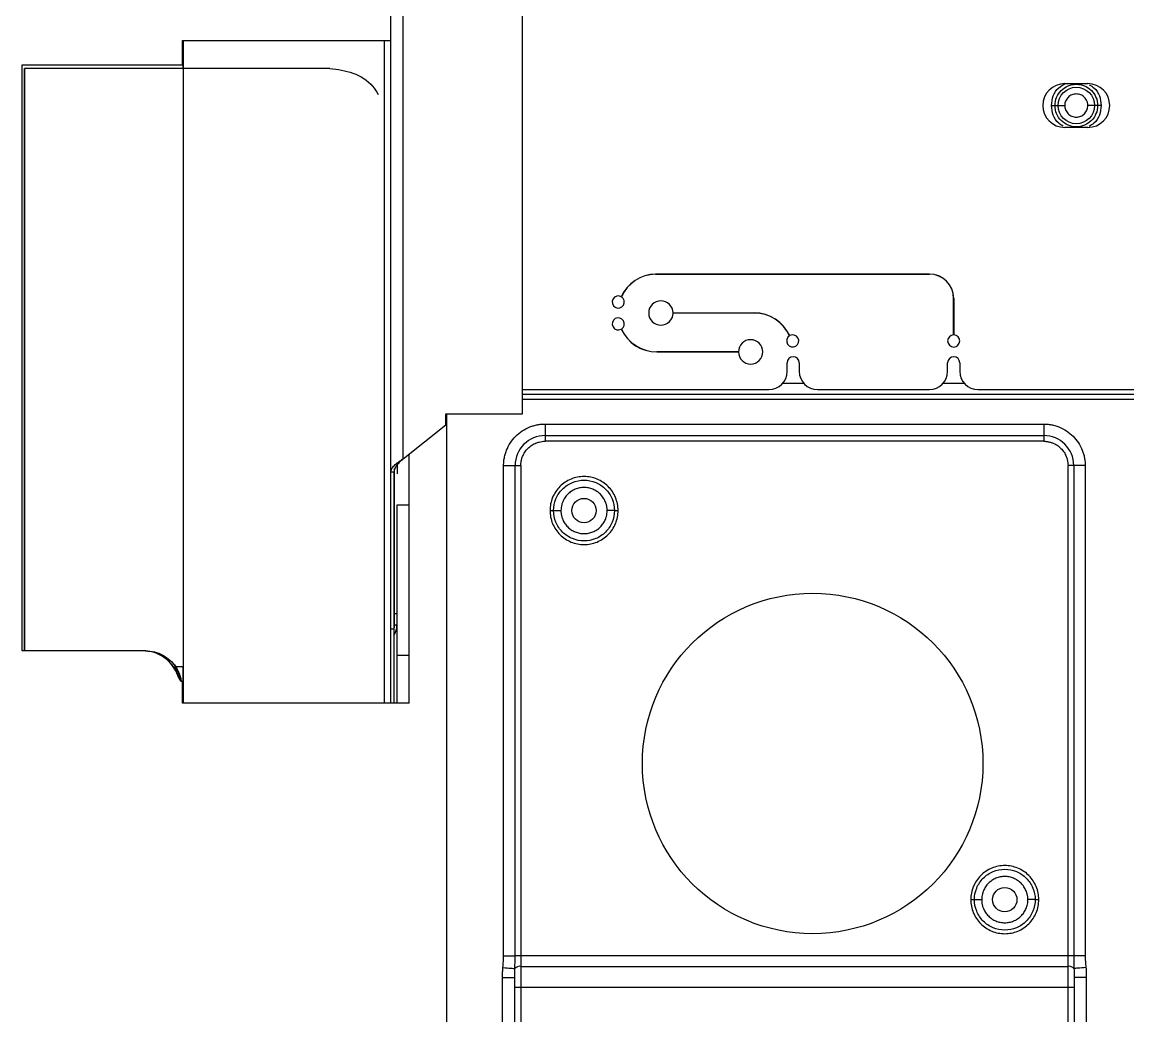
# Model space of a CAD drawing. Header units: millimetres. Extents: x -1 to 1576, y 30 to 633.
# Drawn here: x -1 to 89.9, y 482.1 to 563.8 of the extents above; entities that cross this region are included whole.
import ezdxf

# ---------------------------------------------------------------- set-up
doc = ezdxf.new("R2010")
doc.units = ezdxf.units.MM

msp = doc.modelspace()

# ---------------------------------------------------------------- linework, layer by layer
at = {"color": 7, "linetype": 'Continuous', "lineweight": 25}
for p, q in [((29.326, 507.781), (29.326, 582.773)), ((30.346, 527.886), (30.346, 582.773)), ((40.146, 531.573), (40.146, 582.773)), ((12.197, 560.281), (12.197, 562.281)), ((12.197, 562.281), (29.326, 562.281)), ((12.262, 559.981), (12.262, 562.281)), ((12.284, 507.781), (12.284, 562.281)), ((28.782, 562.281), (28.782, 507.781)), ((-0.991, 560.281), (12.262, 560.281)), ((-0.991, 512.081), (-0.991, 560.281)), ((-0.974, 512.081), (-0.974, 560.281)), ((-0.799, 559.981), (-0.799, 512.081)), ((24.313, 559.981), (-0.799, 559.981)), ((-0.782, 512.081), (-0.782, 559.981)), ((84.754, 558.735), (86.654, 558.735)), ((86.654, 555.135), (84.754, 555.135)), ((51.108, 543.077), (73.621, 543.077)), ((73.621, 543.067), (51.108, 543.067)), ((75.616, 538.073), (75.616, 541.072)), ((75.626, 541.072), (75.626, 538.073)), ((52.537, 539.878), (59.221, 539.878)), ((59.221, 539.868), (52.537, 539.868)), ((51.197, 536.678), (57.921, 536.678)), ((57.921, 536.668), (51.197, 536.668)), ((61.921, 535.073), (61.921, 535.773)), ((62.921, 535.773), (62.921, 535.073)), ((75.121, 535.073), (75.121, 535.773)), ((76.121, 535.773), (76.121, 535.073)), ((63.303, 534.073), (61.539, 534.073)), ((76.503, 534.073), (74.739, 534.073)), ((40.146, 533.573), (60.421, 533.573)), ((40.146, 533.189), (96.541, 533.189)), ((64.421, 533.573), (73.621, 533.573)), ((77.621, 533.573), (99.427, 533.573)), ((97.341, 532.746), (40.146, 532.746)), ((33.846, 531.573), (40.146, 531.573)), ((33.846, 530.675), (33.846, 531.573)), ((33.911, 531.573), (33.911, 433.477)), ((30.346, 527.886), (33.846, 530.675)), ((42.021, 530.737), (83.021, 530.737)), ((42.021, 530.737), (42.021, 529.323)), ((83.021, 530.737), (83.021, 529.323)), ((42.021, 529.794), (83.021, 529.794)), ((83.021, 529.323), (42.021, 529.323)), ((30.846, 507.781), (30.846, 528.284)), ((29.586, 526.79), (29.326, 526.79)), ((29.586, 526.79), (29.586, 507.781)), ((29.646, 514.202), (29.646, 527.068)), ((29.846, 527.379), (29.846, 526.638)), ((38.607, 487.01), (38.607, 527.323)), ((38.607, 527.323), (40.021, 527.323)), ((39.55, 487.01), (39.55, 527.323)), ((40.021, 527.323), (40.021, 436.879)), ((86.435, 527.323), (85.021, 527.323)), ((85.021, 456.666), (85.021, 527.323)), ((85.492, 527.323), (85.492, 487.01)), ((86.435, 527.323), (86.435, 487.01)), ((29.846, 524.08), (30.846, 524.08)), ((29.846, 507.781), (29.846, 524.08)), ((29.646, 515.153), (29.846, 515.153)), ((29.586, 513.857), (29.326, 513.857)), ((29.646, 514.202), (29.586, 513.867)), ((29.846, 514.202), (29.646, 514.202)), ((9.18, 512.081), (-0.991, 512.081)), ((30.846, 511.692), (29.846, 511.692)), ((12.262, 510.781), (11.625, 510.781)), ((11.847, 510.432), (11.625, 510.781)), ((12.262, 507.781), (12.262, 510.75)), ((12.062, 509.781), (12.061, 509.581)), ((12.067, 509.581), (12.061, 509.581)), ((12.065, 509.581), (12.262, 509.581)), ((12.067, 509.581), (12.066, 509.781)), ((12.197, 507.781), (12.197, 509.581)), ((30.846, 507.781), (12.197, 507.781)), ((85.492, 487.01), (39.55, 487.01)), ((40.021, 486.138), (85.021, 486.138)), ((38.521, 478.901), (38.521, 485.225)), ((39.521, 478.901), (39.521, 485.225)), ((85.521, 485.27), (85.526, 485.221)), ((85.521, 485.225), (85.521, 478.901)), ((86.521, 485.225), (86.521, 478.901)), ((85.521, 484.395), (39.521, 484.395))]:
    msp.add_line(p, q, dxfattribs=at)
at = {"color": 141}
for centre, radius in [((85.704, 556.935), 1.5), ((45.221, 523.623), 1), ((79.821, 491.623), 1)]:
    msp.add_circle(centre, radius, dxfattribs=at)
at = {"color": 7, "linetype": 'Continuous', "lineweight": 25}
msp.add_circle((64.021, 502.823), 14, dxfattribs=at)
for centre, radius, start, end in [((84.754, 556.935), 1.8, 90, 270), ((86.654, 556.935), 1.8, 270, 90), ((51.197, 539.873), 3.205, 91.5822, 155.38557), ((51.197, 539.873), 3.195, 91.58468, 155.40303), ((73.621, 541.072), 2.005, 0, 90), ((73.621, 541.072), 1.995, 360, 90), ((48.036, 540.773), 0.5, 60.39905, 59.24768), ((51.537, 539.873), 1, 0.28624, 359.71328), ((48.036, 538.973), 0.5, 300.73005, 299.57918), ((59.221, 536.673), 3.205, 24.61575, 89.99982), ((59.221, 536.673), 3.195, 24.5983, 89.99982), ((51.197, 539.873), 3.205, 204.60892, 269.99984), ((51.197, 539.873), 3.195, 204.59135, 269.99984), ((58.921, 536.673), 1, 180.28599, 179.7136), ((62.382, 537.573), 0.5, 120.75134, 119.59997), ((75.621, 537.573), 0.5, 90.57297, 89.42703), ((62.421, 535.773), 0.5, 360, 180), ((75.621, 535.773), 0.5, 0, 180), ((60.421, 535.073), 1.5, 270, 360), ((64.421, 535.073), 1.5, 180, 270), ((73.621, 535.073), 1.5, 270, 360), ((77.621, 535.073), 1.5, 180, 270), ((42.021, 527.323), 2.471, 90, 180), ((83.021, 527.323), 2.471, 0, 90), ((39.944, 485.581), 0.562, 82.17675, 137.56507), ((85.098, 485.581), 0.562, 42.43497, 97.82324)]:
    msp.add_arc(centre, radius, start, end, dxfattribs=at)
for points, knots in [([(24.313, 559.981), (24.958, 559.901), (26.247, 559.741), (27.669, 558.87), (28.142, 558.079), (28.281, 557.848)], [0, 0, 0, 0, 0.414528, 0.829055, 1, 1, 1, 1]), ([(83.654, 556.935), (83.686, 557.202), (83.749, 557.735), (84.178, 558.392), (84.595, 558.63), (84.779, 558.735)], [0, 0, 0, 0, 0.358697, 0.71725, 1, 1, 1, 1]), ([(83.954, 556.935), (83.954, 557.164), (84, 557.393), (84.175, 557.817), (84.305, 558.01), (84.629, 558.334), (84.823, 558.464), (85.246, 558.639), (85.475, 558.685), (85.934, 558.685), (86.163, 558.639), (86.586, 558.464), (86.78, 558.334), (87.104, 558.01), (87.233, 557.817), (87.409, 557.393), (87.454, 557.164), (87.454, 556.935)], [0, 0, 0, 0, 0.125, 0.125, 0.25, 0.25, 0.375, 0.375, 0.5, 0.5, 0.625, 0.625, 0.75, 0.75, 0.875, 0.875, 1, 1, 1, 1]), ([(86.773, 558.639), (86.905, 558.561), (87.269, 558.348), (87.658, 557.733), (87.722, 557.201), (87.754, 556.935)], [0, 0, 0, 0, 0.222806, 0.611319, 1, 1, 1, 1]), ([(86.654, 556.935), (86.653, 556.966), (86.652, 557.028), (86.638, 557.12), (86.615, 557.211), (86.573, 557.328), (86.5, 557.466), (86.38, 557.611), (86.236, 557.73), (86.016, 557.847), (85.704, 557.91), (85.393, 557.847), (85.173, 557.73), (85.029, 557.611), (84.909, 557.466), (84.822, 557.301), (84.765, 557.122), (84.758, 556.997), (84.754, 556.935)], [0, 0, 0, 0, 0.031457, 0.062629, 0.093823, 0.125343, 0.187791, 0.250424, 0.312875, 0.375501, 0.500073, 0.624645, 0.687092, 0.749724, 0.812175, 0.874803, 0.937354, 1, 1, 1, 1]), ([(83.654, 556.935), (83.733, 556.935), (83.811, 556.935), (83.922, 556.935), (83.954, 556.935), (83.954, 556.935)], [0, 0, 0, 0, 0.5, 0.5, 1, 1, 1, 1]), ([(84.636, 555.23), (84.503, 555.308), (84.139, 555.521), (83.751, 556.137), (83.687, 556.669), (83.654, 556.935)], [0, 0, 0, 0, 0.222799, 0.611331, 1, 1, 1, 1]), ([(83.654, 556.935), (83.733, 556.935), (83.811, 556.935), (83.922, 556.935), (83.954, 556.935), (83.954, 556.935)], [0, 0, 0, 0, 0.5, 0.5, 1, 1, 1, 1]), ([(83.954, 556.935), (83.954, 556.935), (84.041, 556.935), (84.337, 556.935), (84.545, 556.935), (84.754, 556.935)], [0, 0, 0, 0, 0.5, 0.5, 1, 1, 1, 1]), ([(87.454, 556.935), (87.454, 556.705), (87.409, 556.476), (87.233, 556.053), (87.104, 555.859), (86.78, 555.536), (86.586, 555.406), (86.163, 555.231), (85.934, 555.185), (85.475, 555.185), (85.246, 555.231), (84.823, 555.406), (84.629, 555.536), (84.305, 555.859), (84.175, 556.053), (84, 556.476), (83.954, 556.705), (83.954, 556.935)], [0, 0, 0, 0, 0.125, 0.125, 0.25, 0.25, 0.375, 0.375, 0.5, 0.5, 0.625, 0.625, 0.75, 0.75, 0.875, 0.875, 1, 1, 1, 1]), ([(84.754, 556.935), (84.755, 556.904), (84.757, 556.841), (84.771, 556.749), (84.794, 556.659), (84.836, 556.542), (84.909, 556.403), (85.028, 556.259), (85.173, 556.14), (85.393, 556.023), (85.704, 555.96), (86.016, 556.023), (86.236, 556.14), (86.38, 556.259), (86.5, 556.403), (86.587, 556.569), (86.644, 556.748), (86.651, 556.873), (86.654, 556.935)], [0, 0, 0, 0, 0.031456, 0.062628, 0.09382, 0.12534, 0.187786, 0.250416, 0.312865, 0.375491, 0.500071, 0.624648, 0.687097, 0.749729, 0.81218, 0.874806, 0.937356, 1, 1, 1, 1]), ([(87.454, 556.935), (87.454, 556.935), (87.368, 556.935), (87.072, 556.935), (86.864, 556.935), (86.654, 556.935)], [0, 0, 0, 0, 0.5, 0.5, 1, 1, 1, 1]), ([(87.754, 556.935), (87.722, 556.669), (87.658, 556.137), (87.265, 555.517), (86.895, 555.301), (86.757, 555.22)], [0, 0, 0, 0, 0.3851261, 0.7700905, 1, 1, 1, 1]), ([(87.754, 556.935), (87.676, 556.935), (87.598, 556.935), (87.487, 556.935), (87.454, 556.935), (87.454, 556.935)], [0, 0, 0, 0, 0.5, 0.5, 1, 1, 1, 1]), ([(38.607, 527.323), (38.608, 527.385), (38.61, 527.508), (38.625, 527.691), (38.649, 527.873), (38.683, 528.053), (38.728, 528.231), (38.782, 528.407), (38.903, 528.74), (39.146, 529.211), (39.59, 529.753), (40.132, 530.198), (40.645, 530.462), (41.067, 530.607), (41.38, 530.682), (41.699, 530.729), (41.913, 530.734), (42.021, 530.737)], [0, 0, 0, 0, 0.034552, 0.068858, 0.103016, 0.137128, 0.171294, 0.205615, 0.240191, 0.37006, 0.500029, 0.629897, 0.759866, 0.820152, 0.879909, 0.939678, 1, 1, 1, 1]), ([(83.021, 530.737), (83.083, 530.736), (83.206, 530.734), (83.389, 530.719), (83.571, 530.695), (83.751, 530.661), (83.929, 530.617), (84.105, 530.563), (84.438, 530.441), (84.909, 530.198), (85.451, 529.754), (85.896, 529.212), (86.16, 528.699), (86.305, 528.277), (86.38, 527.964), (86.427, 527.645), (86.432, 527.431), (86.435, 527.323)], [0, 0, 0, 0, 0.034552, 0.068858, 0.103016, 0.137128, 0.171294, 0.205615, 0.240191, 0.37006, 0.500029, 0.629897, 0.759866, 0.820152, 0.879909, 0.939678, 1, 1, 1, 1]), ([(40.021, 527.323), (40.022, 527.365), (40.023, 527.449), (40.035, 527.574), (40.055, 527.698), (40.082, 527.82), (40.117, 527.941), (40.192, 528.148), (40.337, 528.429), (40.597, 528.747), (40.915, 529.007), (41.233, 529.171), (41.522, 529.265), (41.77, 529.314), (41.937, 529.32), (42.021, 529.323)], [0, 0, 0, 0, 0.040276, 0.080243, 0.120058, 0.159883, 0.199877, 0.240199, 0.370043, 0.500057, 0.629901, 0.759916, 0.840121, 0.919721, 1, 1, 1, 1]), ([(83.021, 529.323), (83.063, 529.322), (83.147, 529.321), (83.272, 529.309), (83.396, 529.289), (83.518, 529.262), (83.639, 529.227), (83.846, 529.152), (84.127, 529.007), (84.445, 528.747), (84.705, 528.429), (84.869, 528.111), (84.963, 527.822), (85.012, 527.574), (85.018, 527.407), (85.021, 527.323)], [0, 0, 0, 0, 0.0402761, 0.0802426, 0.1200582, 0.159883, 0.1998773, 0.2401994, 0.3700431, 0.5000574, 0.6299012, 0.7599156, 0.8401208, 0.919721, 1, 1, 1, 1]), ([(48.021, 523.623), (48.021, 523.99), (47.948, 524.356), (47.667, 525.034), (47.46, 525.344), (46.942, 525.862), (46.631, 526.07), (45.954, 526.35), (45.588, 526.423), (44.854, 526.423), (44.488, 526.35), (43.811, 526.069), (43.5, 525.862), (42.982, 525.344), (42.775, 525.033), (42.494, 524.356), (42.421, 523.99), (42.421, 523.623)], [0, 0, 0, 0, 0.125, 0.125, 0.25, 0.25, 0.375, 0.375, 0.5, 0.5, 0.625, 0.625, 0.75, 0.75, 0.875, 0.875, 1, 1, 1, 1]), ([(42.721, 523.623), (42.721, 523.951), (42.786, 524.278), (43.037, 524.883), (43.222, 525.16), (43.684, 525.622), (43.961, 525.807), (44.566, 526.058), (44.893, 526.123), (45.549, 526.123), (45.876, 526.058), (46.481, 525.807), (46.758, 525.622), (47.22, 525.16), (47.405, 524.883), (47.656, 524.278), (47.721, 523.951), (47.721, 523.623)], [0, 0, 0, 0, 0.125, 0.125, 0.25, 0.25, 0.375, 0.375, 0.5, 0.5, 0.625, 0.625, 0.75, 0.75, 0.875, 0.875, 1, 1, 1, 1]), ([(47.121, 523.623), (47.12, 523.665), (47.119, 523.748), (47.106, 523.872), (47.086, 523.994), (47.058, 524.115), (47.022, 524.234), (46.948, 524.428), (46.812, 524.686), (46.573, 524.975), (46.284, 525.213), (45.953, 525.389), (45.594, 525.499), (45.221, 525.535), (44.848, 525.499), (44.489, 525.389), (44.158, 525.214), (43.869, 524.975), (43.631, 524.686), (43.474, 524.391), (43.381, 524.116), (43.33, 523.872), (43.324, 523.706), (43.321, 523.623)], [0, 0, 0, 0, 0.021005, 0.041833, 0.062576, 0.083322, 0.104164, 0.125191, 0.187602, 0.250106, 0.312522, 0.375023, 0.437483, 0.500035, 0.562494, 0.625044, 0.687458, 0.74996, 0.812403, 0.87489, 0.916724, 0.958186, 1, 1, 1, 1]), ([(42.421, 523.623), (42.421, 523.256), (42.494, 522.89), (42.775, 522.213), (42.982, 521.902), (43.501, 521.385), (43.811, 521.177), (44.488, 520.896), (44.854, 520.823), (45.588, 520.823), (45.954, 520.896), (46.631, 521.176), (46.942, 521.384), (47.46, 521.902), (47.667, 522.213), (47.948, 522.89), (48.021, 523.257), (48.021, 523.623)], [0, 0, 0, 0, 0.125, 0.125, 0.25, 0.25, 0.375, 0.375, 0.5, 0.5, 0.625, 0.625, 0.75, 0.75, 0.875, 0.875, 1, 1, 1, 1]), ([(42.421, 523.623), (42.5, 523.623), (42.578, 523.623), (42.689, 523.623), (42.721, 523.623), (42.721, 523.623)], [0, 0, 0, 0, 0.5, 0.5, 1, 1, 1, 1]), ([(42.721, 523.623), (42.721, 523.623), (42.786, 523.623), (43.008, 523.623), (43.164, 523.623), (43.321, 523.623)], [0, 0, 0, 0, 0.5, 0.5, 1, 1, 1, 1]), ([(47.721, 523.623), (47.721, 523.295), (47.656, 522.968), (47.405, 522.363), (47.22, 522.086), (46.758, 521.624), (46.481, 521.439), (45.876, 521.188), (45.549, 521.123), (44.893, 521.123), (44.566, 521.188), (43.961, 521.439), (43.684, 521.624), (43.222, 522.086), (43.037, 522.363), (42.786, 522.968), (42.721, 523.295), (42.721, 523.623)], [0, 0, 0, 0, 0.125, 0.125, 0.25, 0.25, 0.375, 0.375, 0.5, 0.5, 0.625, 0.625, 0.75, 0.75, 0.875, 0.875, 1, 1, 1, 1]), ([(43.321, 523.623), (43.322, 523.581), (43.323, 523.498), (43.336, 523.374), (43.356, 523.252), (43.384, 523.131), (43.42, 523.012), (43.493, 522.818), (43.63, 522.56), (43.869, 522.271), (44.158, 522.033), (44.489, 521.857), (44.848, 521.747), (45.221, 521.711), (45.594, 521.747), (45.953, 521.857), (46.284, 522.033), (46.573, 522.271), (46.811, 522.56), (46.968, 522.855), (47.061, 523.13), (47.112, 523.374), (47.118, 523.54), (47.121, 523.623)], [0, 0, 0, 0, 0.021008, 0.041837, 0.062577, 0.083319, 0.104153, 0.12517, 0.187587, 0.250093, 0.31251, 0.375015, 0.43748, 0.500033, 0.562499, 0.625051, 0.687467, 0.749975, 0.812393, 0.874896, 0.916687, 0.958146, 1, 1, 1, 1]), ([(47.721, 523.623), (47.721, 523.623), (47.656, 523.623), (47.434, 523.623), (47.278, 523.623), (47.121, 523.623)], [0, 0, 0, 0, 0.5, 0.5, 1, 1, 1, 1]), ([(47.721, 523.623), (47.721, 523.623), (47.753, 523.623), (47.864, 523.623), (47.942, 523.623), (48.021, 523.623)], [0, 0, 0, 0, 0.5, 0.5, 1, 1, 1, 1]), ([(29.586, 513.31), (29.618, 513.387), (29.701, 513.588), (29.814, 513.883), (29.835, 514.095), (29.846, 514.202)], [0, 0, 0, 0, 0.236458, 0.614645, 1, 1, 1, 1]), ([(12.061, 509.581), (12.053, 509.588), (12.035, 509.602), (11.989, 509.685), (11.93, 509.807), (11.831, 510.02), (11.678, 510.358), (11.515, 510.641), (11.433, 510.781)], [0, 0, 0, 0, 0.1260743, 0.251336, 0.3763868, 0.5018316, 0.7519857, 1, 1, 1, 1]), ([(11.451, 510.781), (11.532, 510.665), (11.692, 510.433), (11.844, 510.148), (11.94, 509.97), (11.996, 509.868), (12.039, 509.799), (12.054, 509.787), (12.062, 509.781)], [0, 0, 0, 0, 0.254591, 0.505811, 0.630227, 0.753505, 0.876481, 1, 1, 1, 1]), ([(11.642, 510.781), (11.721, 510.641), (11.88, 510.358), (11.997, 510.02), (12.054, 509.807), (12.077, 509.685), (12.083, 509.602), (12.072, 509.588), (12.067, 509.581)], [0, 0, 0, 0, 0.2480498, 0.498234, 0.623661, 0.7486952, 0.873941, 1, 1, 1, 1]), ([(82.621, 491.623), (82.621, 491.99), (82.548, 492.356), (82.267, 493.034), (82.06, 493.344), (81.542, 493.862), (81.231, 494.07), (80.554, 494.35), (80.188, 494.423), (79.454, 494.423), (79.088, 494.35), (78.411, 494.069), (78.1, 493.862), (77.582, 493.344), (77.375, 493.033), (77.094, 492.356), (77.021, 491.99), (77.021, 491.623)], [0, 0, 0, 0, 0.125, 0.125, 0.25, 0.25, 0.375, 0.375, 0.5, 0.5, 0.625, 0.625, 0.75, 0.75, 0.875, 0.875, 1, 1, 1, 1]), ([(77.321, 491.623), (77.321, 491.951), (77.386, 492.278), (77.637, 492.883), (77.822, 493.16), (78.284, 493.622), (78.561, 493.807), (79.166, 494.058), (79.493, 494.123), (80.149, 494.123), (80.476, 494.058), (81.081, 493.807), (81.358, 493.622), (81.82, 493.16), (82.005, 492.883), (82.256, 492.278), (82.321, 491.951), (82.321, 491.623)], [0, 0, 0, 0, 0.125, 0.125, 0.25, 0.25, 0.375, 0.375, 0.5, 0.5, 0.625, 0.625, 0.75, 0.75, 0.875, 0.875, 1, 1, 1, 1]), ([(81.721, 491.623), (81.72, 491.665), (81.719, 491.748), (81.706, 491.872), (81.686, 491.994), (81.658, 492.115), (81.622, 492.234), (81.548, 492.428), (81.412, 492.686), (81.173, 492.975), (80.884, 493.213), (80.553, 493.389), (80.194, 493.499), (79.821, 493.535), (79.448, 493.499), (79.089, 493.389), (78.758, 493.214), (78.469, 492.975), (78.231, 492.686), (78.074, 492.391), (77.981, 492.116), (77.93, 491.872), (77.924, 491.706), (77.921, 491.623)], [0, 0, 0, 0, 0.021005, 0.041833, 0.062576, 0.083322, 0.104164, 0.125191, 0.187602, 0.250106, 0.312522, 0.375023, 0.437483, 0.500035, 0.562494, 0.625044, 0.687458, 0.74996, 0.812403, 0.87489, 0.916724, 0.958186, 1, 1, 1, 1]), ([(77.021, 491.623), (77.1, 491.623), (77.178, 491.623), (77.289, 491.623), (77.321, 491.623), (77.321, 491.623)], [0, 0, 0, 0, 0.5, 0.5, 1, 1, 1, 1]), ([(77.021, 491.623), (77.021, 491.256), (77.094, 490.89), (77.375, 490.213), (77.582, 489.902), (78.101, 489.385), (78.411, 489.177), (79.088, 488.896), (79.454, 488.823), (80.188, 488.823), (80.554, 488.896), (81.231, 489.176), (81.542, 489.384), (82.06, 489.902), (82.267, 490.213), (82.548, 490.89), (82.621, 491.257), (82.621, 491.623)], [0, 0, 0, 0, 0.125, 0.125, 0.25, 0.25, 0.375, 0.375, 0.5, 0.5, 0.625, 0.625, 0.75, 0.75, 0.875, 0.875, 1, 1, 1, 1]), ([(77.321, 491.623), (77.321, 491.623), (77.386, 491.623), (77.608, 491.623), (77.764, 491.623), (77.921, 491.623)], [0, 0, 0, 0, 0.5, 0.5, 1, 1, 1, 1]), ([(82.321, 491.623), (82.321, 491.295), (82.256, 490.968), (82.005, 490.363), (81.82, 490.086), (81.358, 489.624), (81.081, 489.439), (80.476, 489.188), (80.149, 489.123), (79.493, 489.123), (79.166, 489.188), (78.561, 489.439), (78.284, 489.624), (77.822, 490.086), (77.637, 490.363), (77.386, 490.968), (77.321, 491.295), (77.321, 491.623)], [0, 0, 0, 0, 0.125, 0.125, 0.25, 0.25, 0.375, 0.375, 0.5, 0.5, 0.625, 0.625, 0.75, 0.75, 0.875, 0.875, 1, 1, 1, 1]), ([(77.921, 491.623), (77.922, 491.581), (77.923, 491.498), (77.936, 491.374), (77.956, 491.252), (77.984, 491.131), (78.02, 491.012), (78.093, 490.818), (78.23, 490.56), (78.469, 490.271), (78.758, 490.033), (79.089, 489.857), (79.448, 489.747), (79.821, 489.711), (80.194, 489.747), (80.553, 489.857), (80.884, 490.033), (81.173, 490.271), (81.411, 490.56), (81.568, 490.855), (81.661, 491.13), (81.712, 491.374), (81.718, 491.54), (81.721, 491.623)], [0, 0, 0, 0, 0.021007, 0.041837, 0.062577, 0.083319, 0.104153, 0.12517, 0.187587, 0.250093, 0.31251, 0.375015, 0.43748, 0.500033, 0.562499, 0.625051, 0.687467, 0.749975, 0.812393, 0.874896, 0.916687, 0.958146, 1, 1, 1, 1]), ([(82.321, 491.623), (82.321, 491.623), (82.256, 491.623), (82.034, 491.623), (81.878, 491.623), (81.721, 491.623)], [0, 0, 0, 0, 0.5, 0.5, 1, 1, 1, 1]), ([(82.321, 491.623), (82.321, 491.623), (82.353, 491.623), (82.464, 491.623), (82.542, 491.623), (82.621, 491.623)], [0, 0, 0, 0, 0.5, 0.5, 1, 1, 1, 1]), ([(38.547, 486.041), (38.554, 486.126), (38.569, 486.292), (38.59, 486.539), (38.604, 486.778), (38.606, 486.935), (38.607, 487.01)], [0, 0, 0, 0, 0.26275, 0.514851, 0.767475, 1, 1, 1, 1]), ([(38.607, 487.01), (38.812, 487.01), (39.017, 487.01), (39.352, 487.01), (39.481, 487.01), (39.55, 487.01)], [0, 0, 0, 0, 0.5, 0.5, 1, 1, 1, 1]), ([(86.435, 487.01), (86.23, 487.01), (86.025, 487.01), (85.69, 487.01), (85.561, 487.01), (85.492, 487.01)], [0, 0, 0, 0, 0.5, 0.5, 1, 1, 1, 1]), ([(86.435, 487.01), (86.436, 486.935), (86.438, 486.778), (86.452, 486.539), (86.473, 486.292), (86.488, 486.126), (86.495, 486.041)], [0, 0, 0, 0, 0.23237, 0.485289, 0.737412, 1, 1, 1, 1]), ([(38.521, 485.225), (38.522, 485.377), (38.522, 485.649), (38.539, 485.921), (38.547, 486.041)], [0, 0, 0, 0, 0.556213, 1, 1, 1, 1]), ([(38.547, 486.041), (38.78, 486.022), (39.012, 486.003), (39.368, 485.974), (39.491, 485.964), (39.53, 485.961)], [0, 0, 0, 0, 0.5, 0.5, 1, 1, 1, 1]), ([(86.495, 486.041), (86.262, 486.022), (86.03, 486.003), (85.674, 485.974), (85.551, 485.964), (85.512, 485.961)], [0, 0, 0, 0, 0.5, 0.5, 1, 1, 1, 1]), ([(86.495, 486.041), (86.499, 485.985), (86.508, 485.864), (86.515, 485.672), (86.52, 485.456), (86.521, 485.305), (86.521, 485.225)], [0, 0, 0, 0, 0.207871, 0.443757, 0.707773, 1, 1, 1, 1]), ([(38.521, 485.225), (38.652, 485.225), (38.783, 485.225), (39.024, 485.225), (39.135, 485.225), (39.32, 485.225), (39.395, 485.225), (39.495, 485.225), (39.521, 485.225), (39.521, 485.225)], [0, 0, 0, 0, 0.25, 0.25, 0.5, 0.5, 0.75, 0.75, 1, 1, 1, 1]), ([(86.521, 485.225), (86.259, 485.225), (85.999, 485.225), (85.629, 485.225), (85.521, 485.225), (85.521, 485.225)], [0, 0, 0, 0, 0.5, 0.5, 1, 1, 1, 1])]:
    msp.add_open_spline(points, degree=3, knots=knots, dxfattribs=at)
for points in [[(29.326, 526.79), (29.341, 526.881), (29.372, 527.064), (29.608, 527.338), (29.945, 527.612), (30.212, 527.794), (30.346, 527.886)], [(30.346, 527.886), (30.246, 527.794), (30.047, 527.612), (29.796, 527.338), (29.62, 527.064), (29.597, 526.881), (29.586, 526.79)], [(11.433, 510.781), (11.283, 510.971), (10.981, 511.351), (10.374, 511.759), (9.695, 512.03), (9.212, 512.064), (8.971, 512.081)], [(11.451, 510.781), (11.3, 510.971), (10.999, 511.351), (10.391, 511.759), (9.712, 512.03), (9.23, 512.064), (8.988, 512.081)], [(9.163, 512.081), (9.404, 512.064), (9.886, 512.03), (10.566, 511.759), (11.173, 511.351), (11.474, 510.971), (11.625, 510.781)], [(9.18, 512.081), (9.421, 512.064), (9.904, 512.03), (10.583, 511.759), (11.191, 511.351), (11.492, 510.971), (11.642, 510.781)], [(39.53, 485.961), (39.539, 486.287), (39.55, 486.648), (39.55, 487.01)], [(85.492, 487.01), (85.492, 486.648), (85.503, 486.287), (85.512, 485.961)], [(39.521, 485.225), (39.521, 485.479), (39.522, 485.726), (39.53, 485.961)], [(85.512, 485.961), (85.52, 485.726), (85.521, 485.479), (85.521, 485.225)]]:
    msp.add_open_spline(points, degree=3, dxfattribs=at)

doc.saveas('drawing.dxf')
